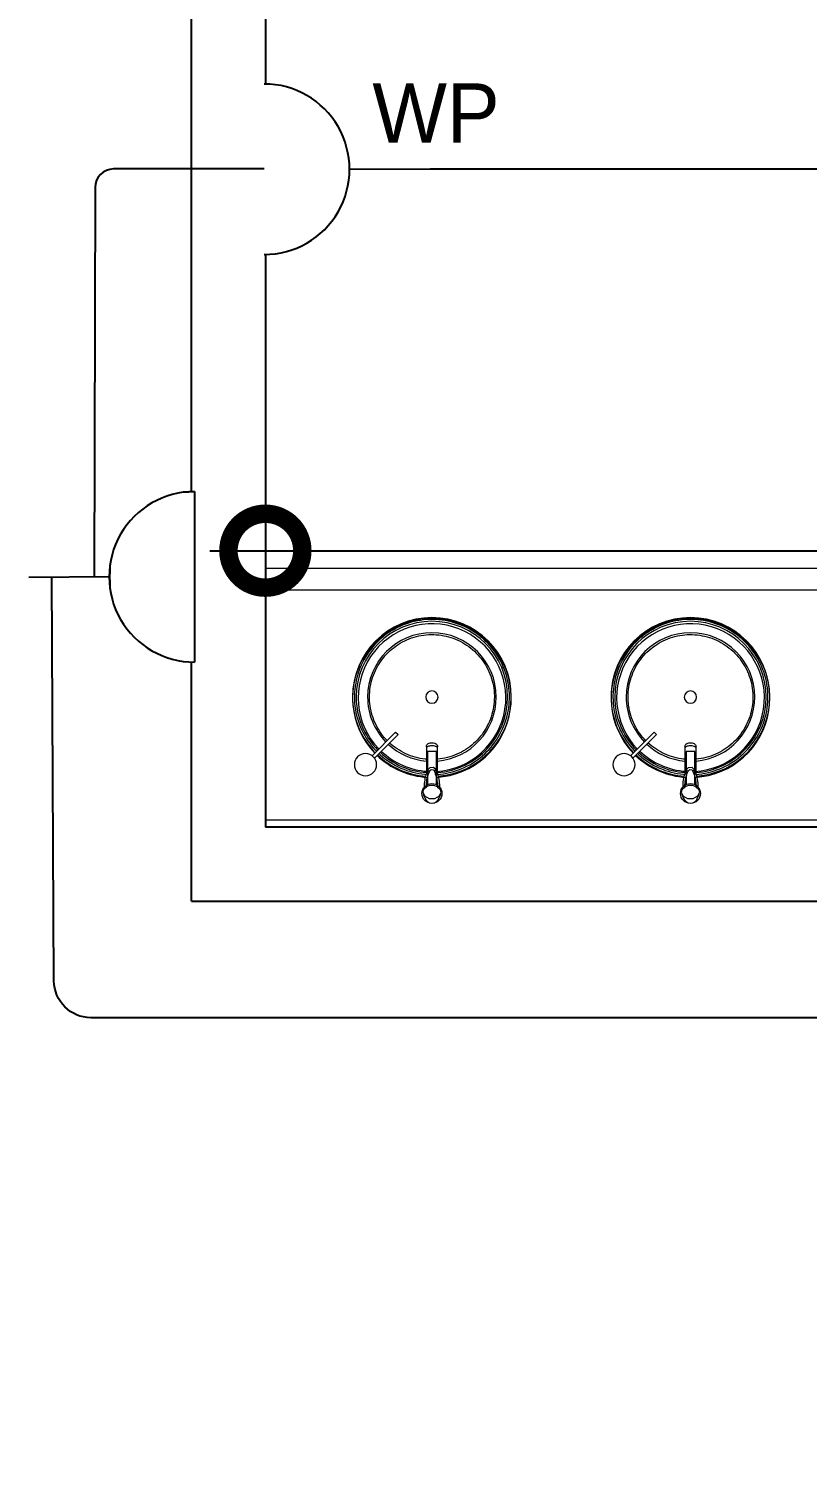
# Model space of a CAD drawing. Header units: metres. Extents: x 15.7 to 112.1, y 4.7 to 71.5.
# Drawn here: x 61.053 to 63.161, y 25.318 to 29.208 of the extents above; entities that cross this region are included whole.
import ezdxf

# ---------------------------------------------------------------- set-up
doc = ezdxf.new("R2010")
doc.units = ezdxf.units.M
doc.set_wipeout_variables(frame=1)
doc.layers.get('0').update_dxf_attribs({"color": 3})
doc.layers.add('00', color=252, linetype='Continuous')
doc.layers.add('E-SOCKET', color=3, linetype='Continuous')
for name, color, linetype, lineweight in [('A-DIM', 7, 'Continuous', 5), ('A-FIXT', 1, 'Continuous', 9), ('A-FURN', 1, 'Continuous', 9)]:
    doc.layers.add(name, color=color, linetype=linetype, lineweight=lineweight)
doc.styles.add('Calibri', font='calibri.ttf', dxfattribs={"height": 0.212639})
doc.dimstyles.new('ECG_Dimn-Detl-100_1', dxfattribs={"dimscale": 0.3048, "dimtxt": 0.25, "dimasz": 1.312336, "dimexe": 0.492126, "dimexo": 0.0625, "dimgap": 0, "dimtad": 1, "dimdec": 0, "dimlfac": 1000, "dimzin": 0, "dimdsep": 46, "dimtxsty": 'Calibri', "dimblk1": 'DOTSMALL', "dimblk2": 'DOTSMALL', "dimsah": 1, "dimcen": 0.09, "dimdle": 0.492126, "dimazin": 0, "dimtfac": 1, "dimtdec": 4, "dimtix": 1, "dimtmove": 2, "dimatfit": 3, "dimfxl": 0.492126, "dimfxlon": 1, "dimtvp": 1, "dimtolj": 1, "dimtzin": 0, "dimarcsym": 2})

# ---------------------------------------------------------------- blocks, each defined once
blk = doc.blocks.new('ECG_Sink with Soap Dispenser - H- HAND RINSE SET-2485049-GROUND FLOOR PLAN')
at = {"layer": 'A-FIXT'}
for p, q in [((0.1109, 0.3433), (0.1109, 0.3383)), ((0.1112, 0.3415), (0.1109, 0.3433)), ((0.1109, 0.3383), (0.1109, 0.2669)), ((0.1139, 0.3289), (0.1139, 0.2391)), ((0.1379, 0.3289), (0.1139, 0.3289)), ((0.1379, 0.2391), (0.1379, 0.3289)), ((0.1409, 0.3433), (0.1406, 0.3415)), ((0.1409, 0.3383), (0.1409, 0.3433)), ((0.1409, 0.2669), (0.1409, 0.3383)), ((0.1202, 0.2765), (0.1201, 0.2769)), ((0.1315, 0.2767), (0.1316, 0.2771)), ((0.1109, 0.233), (0.1108, 0.234)), ((0.1109, 0.2469), (0.1109, 0.2421)), ((0.1109, 0.2344), (0.1109, 0.2331)), ((0.1409, 0.2331), (0.1409, 0.2344)), ((0.141, 0.234), (0.141, 0.233)), ((0.1021, 0.2132), (0.1075, 0.2009)), ((0.1443, 0.2009), (0.1497, 0.2132))]:
    blk.add_line(p, q, dxfattribs=at)
at = {"layer": 'A-FIXT', "flags": 128}
for points in [[(0.3358, 0.4759), (0.3356, 0.4843), (0.3351, 0.4927), (0.3343, 0.501), (0.3331, 0.5093), (0.3316, 0.5176), (0.3298, 0.5258), (0.3276, 0.5339), (0.3251, 0.5419), (0.3223, 0.5498), (0.3192, 0.5576), (0.3158, 0.5653), (0.3121, 0.5728), (0.308, 0.5802), (0.3037, 0.5874), (0.2991, 0.5944), (0.2942, 0.6012), (0.2891, 0.6079), (0.2837, 0.6143), (0.278, 0.6205), (0.2721, 0.6264), (0.266, 0.6322), (0.2596, 0.6376), (0.253, 0.6429), (0.2463, 0.6478), (0.2393, 0.6525), (0.2321, 0.6569), (0.2248, 0.661), (0.2173, 0.6648), (0.2097, 0.6683), (0.202, 0.6715), (0.1941, 0.6744), (0.1861, 0.6769), (0.178, 0.6792), (0.1698, 0.6811), (0.1616, 0.6827), (0.1533, 0.684), (0.1449, 0.6849), (0.1366, 0.6855), (0.1282, 0.6857), (0.1198, 0.6857), (0.1114, 0.6853), (0.103, 0.6845), (0.0947, 0.6834), (0.0864, 0.682), (0.0782, 0.6803), (0.0701, 0.6782), (0.0621, 0.6758), (0.0541, 0.6731), (0.0463, 0.6701), (0.0386, 0.6667), (0.031, 0.6631), (0.0236, 0.6591), (0.0164, 0.6549), (0.0093, 0.6504), (0.0024, 0.6456), (-0.0043, 0.6405), (-0.0108, 0.6352), (-0.017, 0.6296), (-0.023, 0.6237), (-0.0288, 0.6177), (-0.0344, 0.6114), (-0.0397, 0.6048), (-0.0447, 0.5981), (-0.0494, 0.5912), (-0.0539, 0.5841), (-0.0581, 0.5768), (-0.062, 0.5694), (-0.0656, 0.5618), (-0.0689, 0.5541), (-0.0718, 0.5462), (-0.0745, 0.5382), (-0.0768, 0.5302), (-0.0788, 0.522), (-0.0805, 0.5138), (-0.0818, 0.5055), (-0.0829, 0.4972), (-0.0835, 0.4888), (-0.0839, 0.4804), (-0.0839, 0.4759)], [(-0.0431, 0.4759), (-0.043, 0.4827), (-0.0426, 0.4894), (-0.0419, 0.4961), (-0.041, 0.5028), (-0.0398, 0.5095), (-0.0383, 0.5161), (-0.0366, 0.5226), (-0.0346, 0.5291), (-0.0323, 0.5355), (-0.0298, 0.5417), (-0.027, 0.5479), (-0.024, 0.554), (-0.0208, 0.5599), (-0.0173, 0.5657), (-0.0136, 0.5714), (-0.0097, 0.5769), (-0.0055, 0.5822), (-0.0012, 0.5874), (0.0034, 0.5924), (0.0081, 0.5972), (0.0131, 0.6018), (0.0182, 0.6062), (0.0235, 0.6104), (0.029, 0.6144), (0.0346, 0.6182), (0.0403, 0.6217), (0.0462, 0.625), (0.0523, 0.6281), (0.0584, 0.6309), (0.0647, 0.6335), (0.071, 0.6358), (0.0774, 0.6379), (0.084, 0.6397), (0.0905, 0.6412), (0.0972, 0.6425), (0.1039, 0.6435), (0.1106, 0.6443), (0.1173, 0.6447), (0.1241, 0.645), (0.1308, 0.6449), (0.1376, 0.6446), (0.1443, 0.644), (0.151, 0.6431), (0.1577, 0.6419), (0.1643, 0.6405), (0.1709, 0.6389), (0.1774, 0.6369), (0.1838, 0.6348), (0.1901, 0.6323), (0.1963, 0.6296), (0.2024, 0.6267), (0.2083, 0.6235), (0.2142, 0.6201), (0.2199, 0.6165), (0.2254, 0.6126), (0.2308, 0.6085), (0.236, 0.6042), (0.2411, 0.5997), (0.2459, 0.595), (0.2506, 0.5901), (0.255, 0.585), (0.2593, 0.5798), (0.2634, 0.5743), (0.2672, 0.5688), (0.2708, 0.5631), (0.2741, 0.5572), (0.2773, 0.5512), (0.2802, 0.5451), (0.2828, 0.5389), (0.2852, 0.5325), (0.2873, 0.5261), (0.2892, 0.5196), (0.2908, 0.5131), (0.2922, 0.5064), (0.2933, 0.4998), (0.2941, 0.493), (0.2947, 0.4863), (0.2949, 0.4796), (0.295, 0.4759)], [(-0.0839, 0.4759), (-0.0838, 0.4675), (-0.0833, 0.4591), (-0.0824, 0.4508), (-0.0813, 0.4425), (-0.0798, 0.4342), (-0.0779, 0.426), (-0.0758, 0.4179), (-0.0733, 0.4099), (-0.0705, 0.402), (-0.0674, 0.3942), (-0.064, 0.3865), (-0.0602, 0.379), (-0.0562, 0.3716), (-0.0519, 0.3644), (-0.0473, 0.3574), (-0.0424, 0.3506), (-0.0373, 0.3439), (-0.0319, 0.3375), (-0.0262, 0.3313), (-0.0238, 0.3289)], [(0.0053, 0.3575), (0.0012, 0.3617), (-0.0032, 0.3668), (-0.0075, 0.372), (-0.0115, 0.3775), (-0.0154, 0.383), (-0.019, 0.3887), (-0.0223, 0.3946), (-0.0255, 0.4006), (-0.0283, 0.4067), (-0.031, 0.4129), (-0.0334, 0.4193), (-0.0355, 0.4257), (-0.0374, 0.4322), (-0.039, 0.4387), (-0.0404, 0.4454), (-0.0415, 0.452), (-0.0423, 0.4588), (-0.0428, 0.4655), (-0.0431, 0.4722), (-0.0431, 0.4759)], [(0.1409, 0.2666), (0.1488, 0.2673), (0.1571, 0.2684), (0.1654, 0.2698), (0.1736, 0.2715), (0.1817, 0.2736), (0.1898, 0.276), (0.1977, 0.2787), (0.2055, 0.2817), (0.2132, 0.2851), (0.2208, 0.2887), (0.2282, 0.2927), (0.2355, 0.2969), (0.2425, 0.3014), (0.2494, 0.3062), (0.2561, 0.3113), (0.2626, 0.3166), (0.2688, 0.3222), (0.2749, 0.3281), (0.2807, 0.3341), (0.2862, 0.3404), (0.2915, 0.347), (0.2965, 0.3537), (0.3013, 0.3606), (0.3057, 0.3677), (0.3099, 0.375), (0.3138, 0.3824), (0.3174, 0.39), (0.3207, 0.3977), (0.3236, 0.4056), (0.3263, 0.4136), (0.3286, 0.4216), (0.3306, 0.4298), (0.3323, 0.438), (0.3337, 0.4463), (0.3347, 0.4546), (0.3354, 0.463), (0.3357, 0.4714), (0.3358, 0.4759)], [(0.295, 0.4759), (0.2948, 0.4691), (0.2944, 0.4624), (0.2938, 0.4557), (0.2928, 0.449), (0.2916, 0.4423), (0.2901, 0.4357), (0.2884, 0.4292), (0.2864, 0.4227), (0.2841, 0.4163), (0.2816, 0.4101), (0.2789, 0.4039), (0.2759, 0.3978), (0.2726, 0.3919), (0.2692, 0.3861), (0.2654, 0.3804), (0.2615, 0.3749), (0.2574, 0.3696), (0.253, 0.3644), (0.2485, 0.3594), (0.2437, 0.3546), (0.2388, 0.35), (0.2336, 0.3456), (0.2283, 0.3414), (0.2229, 0.3374), (0.2173, 0.3336), (0.2115, 0.3301), (0.2056, 0.3268), (0.1996, 0.3237), (0.1934, 0.3209), (0.1872, 0.3183), (0.1808, 0.316), (0.1744, 0.3139), (0.1679, 0.3121), (0.1613, 0.3106), (0.1546, 0.3093), (0.148, 0.3083), (0.1412, 0.3075)], [(0.1111, 0.3075), (0.1075, 0.3078), (0.1008, 0.3087), (0.0941, 0.3099), (0.0875, 0.3113), (0.0809, 0.3129), (0.0745, 0.3149), (0.0681, 0.317), (0.0618, 0.3195), (0.0556, 0.3222), (0.0495, 0.3251), (0.0435, 0.3283), (0.0377, 0.3317), (0.032, 0.3353), (0.0264, 0.3392), (0.021, 0.3433), (0.0158, 0.3476), (0.0108, 0.3521)], [(0.1109, 0.3433), (0.1112, 0.3451), (0.1122, 0.3468), (0.1138, 0.3484), (0.1159, 0.3497), (0.1184, 0.3508), (0.1213, 0.3515), (0.1243, 0.3519), (0.1275, 0.3519), (0.1305, 0.3515), (0.1334, 0.3508), (0.1359, 0.3497), (0.138, 0.3484), (0.1396, 0.3468), (0.1406, 0.3451), (0.1409, 0.3433)], [(-0.0179, 0.3231), (-0.0142, 0.3196), (-0.0078, 0.3142), (-0.0012, 0.3089), (0.0056, 0.304), (0.0125, 0.2993), (0.0197, 0.2949), (0.027, 0.2908), (0.0345, 0.287), (0.0421, 0.2835), (0.0499, 0.2803), (0.0578, 0.2774), (0.0657, 0.2749), (0.0738, 0.2726), (0.082, 0.2707), (0.0902, 0.2691), (0.0985, 0.2678), (0.1069, 0.2669), (0.1109, 0.2666)], [(0.1147, 0.2788), (0.1128, 0.2743), (0.1111, 0.2698), (0.1095, 0.2652), (0.1082, 0.2606), (0.1071, 0.2559), (0.1063, 0.2512), (0.1056, 0.2465), (0.1051, 0.2417), (0.1049, 0.237), (0.1048, 0.234)], [(0.1108, 0.234), (0.111, 0.2385), (0.1113, 0.243), (0.1118, 0.2475), (0.1125, 0.252), (0.1134, 0.2564), (0.1145, 0.2608), (0.1158, 0.2651), (0.1173, 0.2695), (0.119, 0.2737), (0.1202, 0.2763)], [(0.1372, 0.2786), (0.1301, 0.2852), (0.1198, 0.2844), (0.1147, 0.2788)], [(0.1167, 0.2791), (0.116, 0.2792), (0.1155, 0.2792), (0.115, 0.2791), (0.1147, 0.2789), (0.1147, 0.2785)], [(0.1147, 0.2785), (0.1147, 0.2781), (0.115, 0.2777), (0.1155, 0.2772), (0.116, 0.2768), (0.1167, 0.2764), (0.1174, 0.2761), (0.1182, 0.2759), (0.1188, 0.2758), (0.1194, 0.2758), (0.1198, 0.276)], [(0.1202, 0.2763), (0.1243, 0.2797), (0.1301, 0.2785), (0.1316, 0.2764)], [(0.1316, 0.2764), (0.1334, 0.2722), (0.1351, 0.2679), (0.1365, 0.2636), (0.1377, 0.2592), (0.1388, 0.2548), (0.1396, 0.2504), (0.1403, 0.2459), (0.1407, 0.2414), (0.1409, 0.2369), (0.141, 0.234)], [(0.1372, 0.2784), (0.1371, 0.278), (0.1368, 0.2776), (0.1364, 0.2771), (0.1358, 0.2767), (0.1351, 0.2764), (0.1344, 0.2761), (0.1337, 0.2759), (0.133, 0.2759), (0.1324, 0.2759), (0.1319, 0.2761)], [(0.1351, 0.2791), (0.1358, 0.2792), (0.1364, 0.2791), (0.1368, 0.279), (0.1371, 0.2787), (0.1372, 0.2784)], [(0.147, 0.234), (0.1469, 0.2388), (0.1465, 0.2436), (0.146, 0.2483), (0.1452, 0.2531), (0.1443, 0.2577), (0.1431, 0.2624), (0.1417, 0.267), (0.1401, 0.2716), (0.1383, 0.2761), (0.1372, 0.2787)], [(0.1048, 0.234), (0.105, 0.2293), (0.105, 0.2282)], [(0.1413, 0.2329), (0.1314, 0.2363), (0.1205, 0.2363), (0.1105, 0.2329)], [(0.1468, 0.2282), (0.147, 0.233), (0.147, 0.234)], [(0.1066, 0.2302), (0.1024, 0.2249), (0.1009, 0.2188)], [(0.1009, 0.2188), (0.1057, 0.2082), (0.1182, 0.2016), (0.1336, 0.2016), (0.1461, 0.2082), (0.1509, 0.2188)], [(0.1509, 0.2188), (0.1494, 0.225), (0.1453, 0.2302)]]:
    blk.add_lwpolyline(points, dxfattribs=at)
at = {"layer": 'A-FIXT'}
blk.add_circle((0.1259, 0.2149), 0.027, dxfattribs=at)
for centre, radius, start, end in [((0.1259, 0.4759), 0.215, 360, 180), ((0.1259, 0.4732), 0.215, 273.1996, 223.8806), ((0.1259, 0.4759), 0.205, 360, 180), ((0.1261, 0.474), 0.2, 273.395, 223.7966), ((0.1259, 0.4759), 0.1741, 360, 180), ((0.1259, 0.4759), 0.1741, 0, 180), ((0.1259, 0.4759), 0.215, 180, 224.4833), ((0.1259, 0.4759), 0.205, 180, 224.4677), ((0.1259, 0.4759), 0.1741, 180, 224.3904), ((0.1259, 0.4759), 0.1741, 180, 224.3904), ((0.1259, 0.4758), 0.0168, 90, 270), ((0.1259, 0.4758), 0.0168, 270, 90), ((0.1259, 0.4759), 0.205, 274.193, 360), ((0.1259, 0.4759), 0.1741, 274.9944, 360), ((0.1259, 0.4759), 0.1741, 274.9944, 360), ((0.1259, 0.4759), 0.215, 274.3633, 360), ((0.1259, 0.4732), 0.215, 226.2792, 266.8004), ((0.1259, 0.4759), 0.215, 226.7205, 265.7381), ((0.1259, 0.4759), 0.205, 226.7936, 265.8367), ((0.1265, 0.4745), 0.2, 226.3752, 266.3808), ((0.1259, 0.4759), 0.1741, 227.0757, 265.0557), ((0.1259, 0.4759), 0.1741, 227.0757, 265.0557), ((0.1259, 0.2088), 0.02, 194.9661, 346.6223)]:
    blk.add_arc(centre, radius, start, end, dxfattribs=at)
for points, knots in [([(0.1409, 0.3383), (0.1409, 0.3387), (0.1407, 0.3394), (0.1397, 0.3405), (0.1381, 0.3415), (0.1353, 0.3427), (0.1307, 0.3436), (0.1246, 0.3439), (0.1189, 0.3433), (0.1153, 0.3422), (0.1133, 0.3413), (0.1124, 0.3407), (0.1117, 0.3401), (0.1111, 0.3393), (0.1109, 0.3386), (0.1109, 0.3383)], [0, 0, 0, 0, 0.066667, 0.133333, 0.2, 0.266667, 0.4, 0.533333, 0.65, 0.766667, 0.825, 0.854167, 0.883333, 0.941667, 1, 1, 1, 1]), ([(0.1105, 0.2329), (0.1104, 0.2327), (0.1103, 0.2322), (0.1102, 0.2318), (0.11, 0.2315), (0.1099, 0.2313), (0.1099, 0.2311), (0.1097, 0.2309), (0.1096, 0.2307), (0.1095, 0.2305), (0.1094, 0.2304), (0.1092, 0.2302), (0.1091, 0.23), (0.1089, 0.2299), (0.1087, 0.2298), (0.1085, 0.2296), (0.1083, 0.2296), (0.1081, 0.2295), (0.1079, 0.2295), (0.1076, 0.2295), (0.1072, 0.2296), (0.1069, 0.2298), (0.1067, 0.23), (0.1066, 0.2302)], [0, 0, 0, 0, 0.142857, 0.214286, 0.25, 0.285714, 0.321429, 0.357143, 0.392857, 0.428571, 0.464286, 0.5, 0.535714, 0.571429, 0.607143, 0.642857, 0.678571, 0.714286, 0.75, 0.785714, 0.857143, 0.928571, 1, 1, 1, 1]), ([(0.1453, 0.2302), (0.1452, 0.23), (0.1449, 0.2298), (0.1446, 0.2296), (0.1442, 0.2295), (0.1439, 0.2295), (0.1437, 0.2295), (0.1435, 0.2296), (0.1433, 0.2296), (0.1431, 0.2297), (0.1429, 0.2299), (0.1428, 0.23), (0.1426, 0.2302), (0.1424, 0.2304), (0.1423, 0.2305), (0.1422, 0.2307), (0.1421, 0.2309), (0.142, 0.2311), (0.1419, 0.2313), (0.1418, 0.2315), (0.1417, 0.2318), (0.1415, 0.2322), (0.1414, 0.2327), (0.1413, 0.2329)], [0, 0, 0, 0, 0.071429, 0.142857, 0.214286, 0.25, 0.285714, 0.321429, 0.357143, 0.392857, 0.419643, 0.446429, 0.5, 0.535714, 0.571429, 0.607143, 0.642857, 0.678571, 0.714286, 0.75, 0.785714, 0.857143, 1, 1, 1, 1])]:
    blk.add_open_spline(points, degree=3, knots=knots, dxfattribs=at)
blk = doc.blocks.new('Soap Dispenser1 - G-Soap Dispenser 2-2485012-GROUND FLOOR PLAN')
at = {"layer": 'A-FURN'}
for p, q in [((0.0277, 0.3784), (-0.0362, 0.3146)), ((-0.0298, 0.3082), (0.0341, 0.3721)), ((0.0277, 0.3784), (0.0341, 0.3721))]:
    blk.add_line(p, q, dxfattribs=at)
for start, end in [(360, 180), (180, 360)]:
    blk.add_arc((-0.054, 0.2904), 0.03, start, end, dxfattribs=at)
blk.add_open_spline([(-0.0344, 0.3131), (-0.0346, 0.3133), (-0.035, 0.3136), (-0.0355, 0.314), (-0.036, 0.3144), (-0.0362, 0.3145), (-0.0362, 0.3146)], degree=3, knots=[0.6666667, 0.6666667, 0.6666667, 0.6666667, 0.7222222, 0.7916667, 0.8611111, 1, 1, 1, 1], dxfattribs=at)
blk.add_open_spline([(-0.0298, 0.3082), (-0.0298, 0.3082), (-0.0299, 0.3082), (-0.03, 0.3084), (-0.0302, 0.3087), (-0.0305, 0.309), (-0.0308, 0.3095), (-0.0311, 0.3098), (-0.0312, 0.31)], degree=3, dxfattribs=at)
blk = doc.blocks.new('ECG_Counter Top-02 - 600mm x 2400mm Long-2593316-GROUND FLOOR PLAN')
at = {"layer": 'A-FURN'}
for p, q in [((2.5878, 0.8), (-1.1122, 0.8)), ((2.5878, 0.7416), (-1.1122, 0.7416)), ((2.5878, 0.119), (-1.1122, 0.119))]:
    blk.add_line(p, q, dxfattribs=at)
blk = doc.blocks.new('_DotSmall')
at = {"color": 0, "linetype": 'ByBlock', "const_width": 0.5}
blk.add_lwpolyline([(-0.0625, 0, 1), (0.0625, 0, 1)], format="xyb", close=True, dxfattribs=at)
blk = doc.blocks.new('SS')
at = {"color": 3}
blk.add_wipeout([(-0.2307, -0.0004), (-0.2222, 0.0621), (-0.2022, 0.1111), (-0.167, 0.1592), (-0.1259, 0.1933), (-0.0695, 0.22), (-0.025, 0.2293), (0.0499, 0.2252), (0.1123, 0.2015), (0.1552, 0.1707), (0.1949, 0.1234), (0.2175, 0.0769), (0.2293, 0.0252), (0.2293, -0.0004)], dxfattribs=at)
at = {"layer": 'E-SOCKET', "color": 3}
for points in [[(-0.0004, 0.2308), (-0.0015, 0.4486)], [(0.2307, -0.0004), (-0.2307, -0.0004)]]:
    blk.add_lwpolyline(points, dxfattribs=at)
blk.add_arc((0, 0), 0.2307, 359.9102, 180.0898, dxfattribs=at)

msp = doc.modelspace()

# ---------------------------------------------------------------- linework, layer by layer
msp.add_lwpolyline([(62.1396, 28.8295), (69.4345, 28.8295, 0.414208), (69.4845, 28.8795), (69.4847, 37.1152)], format="xyb")
at = {"layer": '00'}
for p, q in [((61.4939, 26.8473), (61.4939, 30.6473)), ((61.6939, 29.9973), (61.6939, 27.0473)), ((64.9439, 27.0473), (61.6939, 27.0473)), ((61.4939, 26.8473), (64.6439, 26.8473))]:
    msp.add_line(p, q, dxfattribs=at)

# ---------------------------------------------------------------- block references
for name, p in [('ECG_Counter Top-02 - 600mm x 2400mm Long-2593316-GROUND FLOOR PLAN', (62.8061, 26.9473)), ('ECG_Sink with Soap Dispenser - H- HAND RINSE SET-2485049-GROUND FLOOR PLAN', (62.0189, 26.9237)), ('ECG_Sink with Soap Dispenser - H- HAND RINSE SET-2485049-GROUND FLOOR PLAN', (62.7189, 26.9237)), ('Soap Dispenser1 - G-Soap Dispenser 2-2485012-GROUND FLOOR PLAN', (62.0189, 26.9262)), ('Soap Dispenser1 - G-Soap Dispenser 2-2485012-GROUND FLOOR PLAN', (62.7189, 26.9262))]:
    msp.add_blockref(name, p, dxfattribs=at)

# ---------------------------------------------------------------- texts
at = {"insert": (61.9836, 29.0604), "char_height": 0.16, "attachment_point": 1}
msp.add_mtext_dynamic_manual_height_columns('WP', width=0.250038, gutter_width=0.8, heights=[0], dxfattribs=at)

# ---------------------------------------------------------------- dimensions: what is measured, and where the dimension line sits
at = {"layer": 'A-DIM'}
msp.add_linear_dim(base=(65.3939, 27.7956), p1=(61.6939, 27.9456), p2=(65.3939, 27.9456), location=(63.5683, 27.9485), dimstyle='ECG_Dimn-Detl-100_1', override={"dimpost": '<>', "dimfxl": 3.7}, dxfattribs=at).render()

# ---------------------------------------------------------------- next in the draw order: block references
at = {"color": 1, "rotation": 90}
msp.add_blockref('SS', (61.5017, 27.7249), dxfattribs=at)

# ---------------------------------------------------------------- next in the draw order: wipeouts: each hides what was drawn before it
at = {"color": 3}
msp.add_wipeout([(61.6907, 29.0587), (61.7531, 29.0502), (61.8021, 29.0302), (61.8502, 28.995), (61.8843, 28.9539), (61.911, 28.8974), (61.9204, 28.853), (61.9163, 28.7781), (61.8925, 28.7157), (61.8618, 28.6728), (61.8144, 28.633), (61.7679, 28.6105), (61.7162, 28.5987), (61.6907, 28.5987)], dxfattribs=at)

# ---------------------------------------------------------------- next in the draw order: linework, layer by layer
msp.add_lwpolyline([(61.6907, 28.8287), (61.2828, 28.8287, 0.413416), (61.2328, 28.7788), (61.2299, 27.7243)], format="xyb")
msp.add_lwpolyline([(64.1874, 24.6363), (64.1874, 26.4318, 0.414214), (64.0874, 26.5318), (61.2215, 26.5318, -0.412696), (61.1215, 26.6313), (61.1158, 27.7237)], format="xyb", dxfattribs=at)
at = {"layer": 'E-SOCKET', "color": 3}
msp.add_lwpolyline([(61.9219, 28.8284), (62.1396, 28.8295)], dxfattribs=at)
msp.add_arc((61.691, 28.828), 0.2307, 269.9102, 90.0898, dxfattribs=at)

doc.saveas('drawing.dxf')
